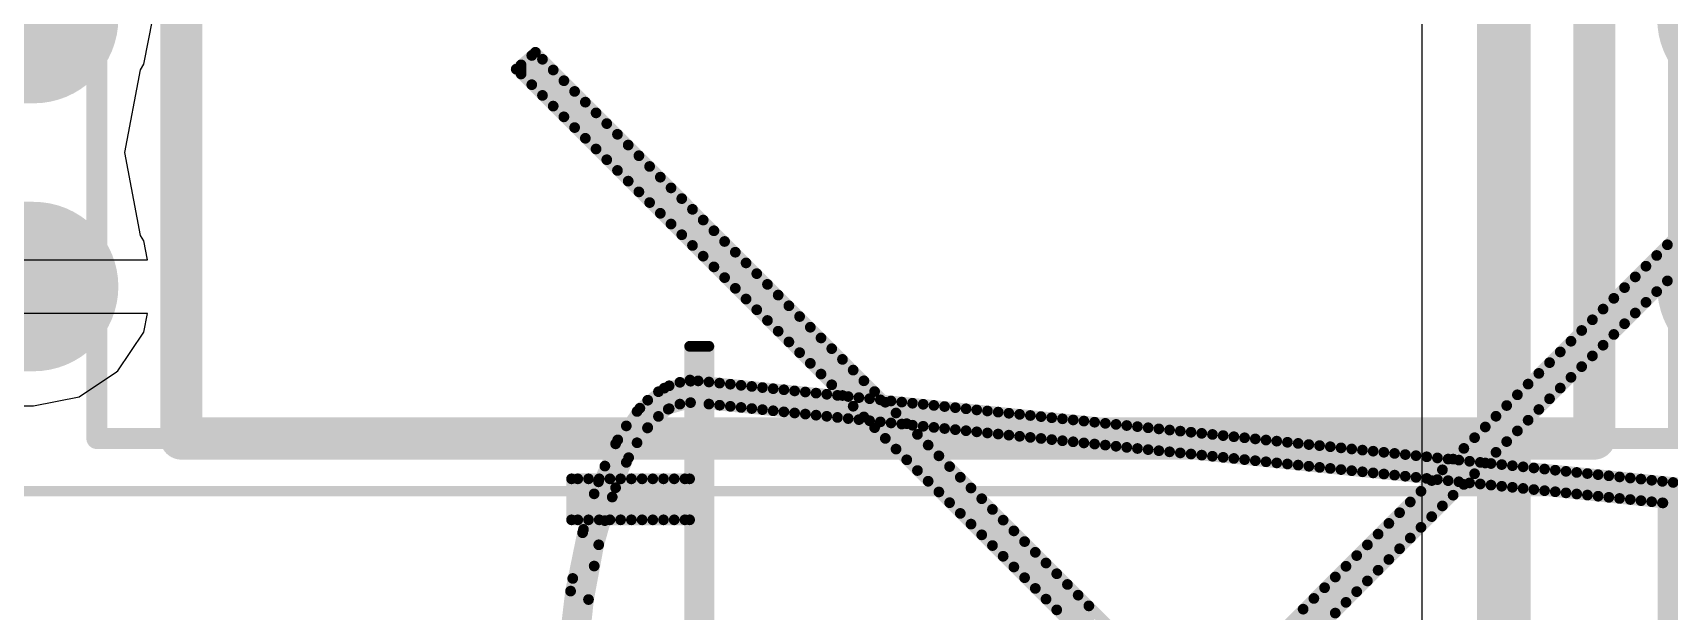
# Model space of a CAD drawing. Header units: millimetres. Extents: x 1.01 to 3.59, y 0.05 to 3.22.
# Drawn here: x 1.8104 to 2.1159, y 1.6234 to 1.7314 of the extents above; entities that cross this region are included whole.
import ezdxf

# ---------------------------------------------------------------- set-up
doc = ezdxf.new("R2010")
doc.units = ezdxf.units.MM
doc.header["$MEASUREMENT"] = 0
for name, color, linetype in [('BottomOverlay', 54, 'Continuous'), ('Mechanical13', 56, 'Continuous'), ('Mechanical15', 56, 'Continuous'), ('TopLayer', 1, 'Continuous'), ('TopOverlay', 2, 'Continuous'), ('TopPaste', 8, 'Continuous'), ('TopSolder', 216, 'Continuous')]:
    doc.layers.add(name, color=color, linetype=linetype)

# ---------------------------------------------------------------- blocks, each defined once
blk = doc.blocks.new('SOIC_18_115')
at = {"layer": 'Mechanical13', "const_width": 0.00394}
for points in [[(-0.14764, -0.22835), (-0.14764, 0.22835)], [(0.14764, -0.22835), (0.14764, 0.22835)], [(-0.14764, -0.22835), (0.14764, -0.22835)]]:
    blk.add_lwpolyline(points, dxfattribs=at)
at = {"layer": 'Mechanical13', "const_width": 0.00197}
for points in [[(-0.14862, -0.22835, 1), (-0.14665, -0.22835, 1)], [(-0.14862, -0.22835, 1), (-0.14665, -0.22835, 1)], [(0.14665, -0.22835, 1), (0.14862, -0.22835, 1)], [(0.14665, -0.22835, 1), (0.14862, -0.22835, 1)]]:
    blk.add_lwpolyline(points, format="xyb", close=True, dxfattribs=at)
at = {"layer": 'Mechanical15', "const_width": 0.00197}
blk.add_lwpolyline([(-0.22933, -0.23819), (0.22933, -0.23819)], dxfattribs=at)
at = {"layer": 'TopLayer', "const_width": 0.02362}
for points in [[(-0.20866, -0.15), (-0.15945, -0.15)], [(-0.20866, -0.2), (-0.15945, -0.2)]]:
    blk.add_lwpolyline(points, dxfattribs=at)
at = {"layer": 'TopLayer', "const_width": 0.01181}
for points in [[(-0.16535, -0.15, 1), (-0.15354, -0.15, 1)], [(-0.16535, -0.2, 1), (-0.15354, -0.2, 1)]]:
    blk.add_lwpolyline(points, format="xyb", close=True, dxfattribs=at)
at = {"layer": 'TopOverlay', "const_width": 0.00787}
for points in [[(-0.13189, -0.22835), (-0.13189, 0.22835)], [(0.13189, -0.22835), (0.13189, 0.22835)], [(-0.13189, -0.22835), (0.13189, -0.22835)]]:
    blk.add_lwpolyline(points, dxfattribs=at)
at = {"layer": 'TopOverlay', "const_width": 0.00394}
for points in [[(-0.13386, -0.22835, 1), (-0.12992, -0.22835, 1)], [(-0.13386, -0.22835, 1), (-0.12992, -0.22835, 1)], [(0.12992, -0.22835, 1), (0.13386, -0.22835, 1)], [(0.12992, -0.22835, 1), (0.13386, -0.22835, 1)]]:
    blk.add_lwpolyline(points, format="xyb", close=True, dxfattribs=at)
at = {"layer": 'TopPaste', "const_width": 0.02362}
for points in [[(-0.20866, -0.15), (-0.15945, -0.15)], [(-0.20866, -0.2), (-0.15945, -0.2)]]:
    blk.add_lwpolyline(points, dxfattribs=at)
at = {"layer": 'TopPaste', "const_width": 0.01181}
for points in [[(-0.16535, -0.15, 1), (-0.15354, -0.15, 1)], [(-0.16535, -0.2, 1), (-0.15354, -0.2, 1)]]:
    blk.add_lwpolyline(points, format="xyb", close=True, dxfattribs=at)
at = {"layer": 'TopSolder', "const_width": 0.03162}
for points in [[(-0.20866, -0.15), (-0.15945, -0.15)], [(0.15945, -0.15), (0.20866, -0.15)], [(-0.20866, -0.2), (-0.15945, -0.2)], [(0.15945, -0.2), (0.20866, -0.2)]]:
    blk.add_lwpolyline(points, dxfattribs=at)
at = {"layer": 'TopSolder', "const_width": 0.01581}
for points in [[(-0.16735, -0.15, 1), (-0.15154, -0.15, 1)], [(0.15154, -0.15, 1), (0.16735, -0.15, 1)], [(-0.16735, -0.2, 1), (-0.15154, -0.2, 1)], [(0.15154, -0.2, 1), (0.16735, -0.2, 1)]]:
    blk.add_lwpolyline(points, format="xyb", close=True, dxfattribs=at)
blk = doc.blocks.new('SILK___RECYCLE______B_126')
at = {"layer": 'BottomOverlay', "const_width": 0.002}
for points in [[(-0.00172, -0.34678), (0.24339, -0.10167)], [(0.25224, -0.34678), (0.00714, -0.10167)], [(0.00143, -0.35037), (0.24698, -0.10481)], [(0.2491, -0.35037), (0.00354, -0.10481)], [(0.05944, -0.31794), (0.07878, -0.13225)], [(0.17428, -0.13439), (0.07856, -0.13439)], [(0.04094, -0.13546), (0.0342, -0.13546)], [(0.04294, -0.13746), (0.0362, -0.13746)], [(0.06393, -0.31439), (0.08237, -0.1363)], [(0.08216, -0.13839), (0.07814, -0.13839)], [(0.08236, -0.13639), (0.07835, -0.13639)], [(0.17052, -0.1363), (0.08237, -0.1363)], [(0.04494, -0.13946), (0.0382, -0.13946)], [(0.04694, -0.14146), (0.0402, -0.14146)], [(0.08195, -0.14039), (0.07793, -0.14039)], [(0.04894, -0.14346), (0.0422, -0.14346)], [(0.08154, -0.14439), (0.07752, -0.14439)], [(0.08174, -0.14239), (0.07773, -0.14239)], [(0.05094, -0.14546), (0.0442, -0.14546)], [(0.05294, -0.14746), (0.0462, -0.14746)], [(0.08133, -0.14639), (0.07731, -0.14639)], [(0.05494, -0.14946), (0.0482, -0.14946)], [(0.08091, -0.15039), (0.07689, -0.15039)], [(0.08112, -0.14839), (0.0771, -0.14839)], [(0.05694, -0.15146), (0.0502, -0.15146)], [(0.05894, -0.15346), (0.0522, -0.15346)], [(0.08071, -0.15239), (0.07669, -0.15239)], [(0.06094, -0.15546), (0.0542, -0.15546)], [(0.08029, -0.15639), (0.07627, -0.15639)], [(0.0805, -0.15439), (0.07648, -0.15439)], [(0.06294, -0.15746), (0.0562, -0.15746)], [(0.06494, -0.15946), (0.0582, -0.15946)], [(0.08009, -0.15839), (0.07606, -0.15839)], [(0.06694, -0.16146), (0.0602, -0.16146)], [(0.07967, -0.16239), (0.07564, -0.16239)], [(0.07988, -0.16039), (0.07585, -0.16039)], [(0.06893, -0.16346), (0.0622, -0.16346)], [(0.07093, -0.16546), (0.0642, -0.16546)], [(0.07946, -0.16439), (0.07543, -0.16439)], [(0.07293, -0.16746), (0.0662, -0.16746)], [(0.07905, -0.16839), (0.07502, -0.16839)], [(0.07926, -0.16639), (0.07522, -0.16639)], [(0.07493, -0.16946), (0.0682, -0.16946)], [(0.07693, -0.17146), (0.0702, -0.17146)], [(0.07884, -0.17039), (0.07481, -0.17039)], [(0.07893, -0.17346), (0.0722, -0.17346)], [(0.07843, -0.17439), (0.07439, -0.17439)], [(0.07864, -0.17239), (0.0746, -0.17239)], [(0.07822, -0.17639), (0.07419, -0.17639)], [(0.08093, -0.17546), (0.0742, -0.17546)], [(0.08293, -0.17746), (0.0762, -0.17746)], [(0.07781, -0.18039), (0.07377, -0.18039)], [(0.07802, -0.17839), (0.07398, -0.17839)], [(0.08493, -0.17946), (0.0782, -0.17946)], [(0.0776, -0.18239), (0.07356, -0.18239)], [(0.08693, -0.18146), (0.0802, -0.18146)], [(0.08893, -0.18346), (0.0822, -0.18346)], [(0.07719, -0.18639), (0.07314, -0.18639)], [(0.07739, -0.18439), (0.07335, -0.18439)], [(0.09093, -0.18546), (0.0842, -0.18546)], [(0.07677, -0.19039), (0.07272, -0.19039)], [(0.07698, -0.18839), (0.07293, -0.18839)], [(0.09293, -0.18746), (0.0862, -0.18746)], [(0.09493, -0.18946), (0.0882, -0.18946)], [(0.07657, -0.19239), (0.07252, -0.19239)], [(0.09693, -0.19146), (0.0902, -0.19146)], [(0.09893, -0.19346), (0.0922, -0.19346)], [(0.07615, -0.19639), (0.0721, -0.19639)], [(0.07636, -0.19439), (0.07231, -0.19439)], [(0.10093, -0.19546), (0.0942, -0.19546)], [(0.07594, -0.19839), (0.07189, -0.19839)], [(0.10293, -0.19746), (0.0962, -0.19746)], [(0.10493, -0.19946), (0.0982, -0.19946)], [(0.07553, -0.20239), (0.07148, -0.20239)], [(0.07574, -0.20039), (0.07168, -0.20039)], [(0.10693, -0.20146), (0.1002, -0.20146)], [(0.07532, -0.20439), (0.07127, -0.20439)], [(0.10893, -0.20346), (0.1022, -0.20346)], [(0.07491, -0.20839), (0.07085, -0.20839)], [(0.07511, -0.20639), (0.07106, -0.20639)], [(0.0747, -0.21039), (0.07064, -0.21039)], [(0.07429, -0.21439), (0.07022, -0.21439)], [(0.0745, -0.21239), (0.07043, -0.21239)], [(0.07408, -0.21639), (0.07002, -0.21639)], [(0.07367, -0.22039), (0.0696, -0.22039)], [(0.07387, -0.21839), (0.06981, -0.21839)], [(0.07346, -0.22239), (0.06939, -0.22239)], [(0.07304, -0.22639), (0.06898, -0.22639)], [(0.07325, -0.22439), (0.06918, -0.22439)], [(0.07284, -0.22839), (0.06877, -0.22839)], [(0.07243, -0.23239), (0.06835, -0.23239)], [(0.07263, -0.23039), (0.06856, -0.23039)], [(0.07222, -0.23439), (0.06814, -0.23439)], [(0.0718, -0.23839), (0.06772, -0.23839)], [(0.07201, -0.23639), (0.06793, -0.23639)], [(0.07159, -0.24039), (0.06752, -0.24039)], [(0.07118, -0.24439), (0.0671, -0.24439)], [(0.07139, -0.24239), (0.06731, -0.24239)], [(0.10833, -0.24346), (0.10159, -0.24346)], [(0.07077, -0.24839), (0.06668, -0.24839)], [(0.07097, -0.24639), (0.06689, -0.24639)], [(0.10433, -0.24746), (0.09759, -0.24746)], [(0.10633, -0.24546), (0.09959, -0.24546)], [(0.07056, -0.25039), (0.06648, -0.25039)], [(0.10033, -0.25146), (0.09359, -0.25146)], [(0.10233, -0.24946), (0.09559, -0.24946)], [(0.07015, -0.25439), (0.06606, -0.25439)], [(0.07035, -0.25239), (0.06627, -0.25239)], [(0.09833, -0.25346), (0.09159, -0.25346)], [(0.06994, -0.25639), (0.06585, -0.25639)], [(0.09433, -0.25746), (0.08759, -0.25746)], [(0.09633, -0.25546), (0.08959, -0.25546)], [(0.06952, -0.26039), (0.06543, -0.26039)], [(0.06973, -0.25839), (0.06564, -0.25839)], [(0.09233, -0.25946), (0.08559, -0.25946)], [(0.06932, -0.26239), (0.06522, -0.26239)], [(0.08833, -0.26346), (0.08159, -0.26346)], [(0.09033, -0.26146), (0.08359, -0.26146)], [(0.0689, -0.26639), (0.06481, -0.26639)], [(0.06911, -0.26439), (0.06502, -0.26439)], [(0.08633, -0.26546), (0.07959, -0.26546)], [(0.0687, -0.26839), (0.0646, -0.26839)], [(0.08233, -0.26946), (0.07559, -0.26946)], [(0.08433, -0.26746), (0.07759, -0.26746)], [(0.06828, -0.27239), (0.06418, -0.27239)], [(0.06849, -0.27039), (0.06439, -0.27039)], [(0.08033, -0.27146), (0.07359, -0.27146)], [(0.06807, -0.27439), (0.06397, -0.27439)], [(0.07633, -0.27546), (0.06959, -0.27546)], [(0.07833, -0.27346), (0.07159, -0.27346)], [(0.06766, -0.27839), (0.06356, -0.27839)], [(0.06787, -0.27639), (0.06377, -0.27639)], [(0.07433, -0.27746), (0.06759, -0.27746)], [(0.06745, -0.28039), (0.06335, -0.28039)], [(0.07033, -0.28146), (0.06359, -0.28146)], [(0.07233, -0.27946), (0.06559, -0.27946)], [(0.06833, -0.28346), (0.06159, -0.28346)], [(0.06704, -0.28439), (0.06293, -0.28439)], [(0.06725, -0.28239), (0.06314, -0.28239)], [(0.06433, -0.28746), (0.05759, -0.28746)], [(0.06633, -0.28546), (0.05959, -0.28546)], [(0.06683, -0.28639), (0.06272, -0.28639)], [(0.06233, -0.28946), (0.05559, -0.28946)], [(0.06642, -0.29039), (0.06231, -0.29039)], [(0.06663, -0.28839), (0.06252, -0.28839)], [(0.05833, -0.29346), (0.05159, -0.29346)], [(0.06033, -0.29146), (0.05359, -0.29146)], [(0.06621, -0.29239), (0.0621, -0.29239)], [(0.05633, -0.29546), (0.04959, -0.29546)], [(0.0658, -0.29639), (0.06168, -0.29639)], [(0.066, -0.29439), (0.06189, -0.29439)], [(0.05233, -0.29946), (0.04559, -0.29946)], [(0.05433, -0.29746), (0.04759, -0.29746)], [(0.06538, -0.30039), (0.06126, -0.30039)], [(0.06559, -0.29839), (0.06147, -0.29839)], [(0.05033, -0.30146), (0.04359, -0.30146)], [(0.06518, -0.30239), (0.06106, -0.30239)], [(0.04633, -0.30546), (0.03959, -0.30546)], [(0.04833, -0.30346), (0.04159, -0.30346)], [(0.06476, -0.30639), (0.06064, -0.30639)], [(0.06497, -0.30439), (0.06085, -0.30439)], [(0.04233, -0.30946), (0.03559, -0.30946)], [(0.04433, -0.30746), (0.03759, -0.30746)], [(0.06456, -0.30839), (0.06043, -0.30839)], [(0.04033, -0.31146), (0.03359, -0.31146)], [(0.06414, -0.31239), (0.06002, -0.31239)], [(0.06435, -0.31039), (0.06022, -0.31039)], [(0.03633, -0.31546), (0.02959, -0.31546)], [(0.03833, -0.31346), (0.03159, -0.31346)], [(0.19391, -0.31439), (0.05315, -0.31439)], [(0.05315, -0.31799), (0.05315, -0.31439)], [(0.06393, -0.31439), (0.05981, -0.31439)], [(0.18402, -0.31439), (0.06393, -0.31439)], [(0.18402, -0.31439), (0.06393, -0.31439)], [(0.03433, -0.31746), (0.02759, -0.31746)], [(0.19391, -0.31618), (0.05315, -0.31618)], [(0.19391, -0.31799), (0.05315, -0.31799)], [(0.18807, -0.31799), (0.05944, -0.31794)], [(0.18795, -0.31639), (0.0596, -0.31639)], [(0.12379, -0.31782), (0.05966, -0.31782)], [(0.06096, -0.32272), (0.05966, -0.31782)], [(0.12384, -0.31782), (0.06366, -0.31782)], [(0.06488, -0.32198), (0.06366, -0.31782)], [(0.08553, -0.31799), (0.07788, -0.31799)], [(0.07788, -0.34003), (0.07788, -0.31799)], [(0.08553, -0.34003), (0.08553, -0.31799)], [(0.03033, -0.32146), (0.02359, -0.32146)], [(0.03233, -0.31946), (0.02559, -0.31946)], [(0.06394, -0.31981), (0.05987, -0.31981)], [(0.08553, -0.31887), (0.07788, -0.31887)], [(0.08553, -0.32087), (0.07788, -0.32087)], [(0.02833, -0.32346), (0.02159, -0.32346)], [(0.06479, -0.32181), (0.06052, -0.32181)], [(0.0647, -0.32728), (0.06096, -0.32272)], [(0.06623, -0.32381), (0.06162, -0.32381)], [(0.06839, -0.32586), (0.06488, -0.32198)], [(0.08553, -0.32287), (0.07788, -0.32287)], [(0.02433, -0.32746), (0.01759, -0.32746)], [(0.02633, -0.32546), (0.01959, -0.32546)], [(0.06832, -0.32581), (0.06321, -0.32581)], [(0.07061, -0.33141), (0.0647, -0.32728)], [(0.07115, -0.32781), (0.06531, -0.32781)], [(0.07393, -0.32938), (0.06839, -0.32586)], [(0.08553, -0.32487), (0.07788, -0.32487)], [(0.08553, -0.32687), (0.07788, -0.32687)], [(0.02233, -0.32946), (0.01559, -0.32946)], [(0.07481, -0.32981), (0.068, -0.32981)], [(0.08128, -0.33244), (0.07393, -0.32938)], [(0.08553, -0.32887), (0.07788, -0.32887)], [(0.08553, -0.33087), (0.07788, -0.33087)], [(0.01833, -0.33346), (0.01159, -0.33346)], [(0.02033, -0.33146), (0.01359, -0.33146)], [(0.07844, -0.335), (0.07061, -0.33141)], [(0.07954, -0.33181), (0.07135, -0.33181)], [(0.08568, -0.33381), (0.0755, -0.33381)], [(0.08553, -0.33287), (0.07788, -0.33287)], [(0.09019, -0.33496), (0.08128, -0.33244)], [(0.01633, -0.33546), (0.00959, -0.33546)], [(0.08553, -0.33487), (0.07788, -0.33487)], [(0.08553, -0.33687), (0.07788, -0.33687)], [(0.08794, -0.33797), (0.07844, -0.335)], [(0.09415, -0.33581), (0.08069, -0.33581)], [(0.10041, -0.33687), (0.09019, -0.33496)], [(0.11171, -0.33808), (0.10041, -0.33687)], [(0.01233, -0.33946), (0.00559, -0.33946)], [(0.01433, -0.33746), (0.00759, -0.33746)], [(0.08553, -0.33887), (0.07788, -0.33887)], [(0.08553, -0.34003), (0.07788, -0.34003)], [(0.10841, -0.33781), (0.08732, -0.33781)], [(0.09883, -0.34021), (0.08794, -0.33797)], [(0.15111, -0.33981), (0.09647, -0.33981)], [(0.01033, -0.34146), (0.00359, -0.34146)], [(0.11087, -0.34163), (0.09883, -0.34021)], [(0.00633, -0.34546), (-0.00041, -0.34546)], [(0.00833, -0.34346), (0.00159, -0.34346)], [(0.00143, -0.35037), (-0.00172, -0.34678)], [(0.00433, -0.34746), (-0.00112, -0.34746)], [(0.00233, -0.34946), (0.00063, -0.34946)]]:
    blk.add_lwpolyline(points, dxfattribs=at)
at = {"layer": 'BottomOverlay', "const_width": 0.001}
for points in [[(0.07806, -0.13439, 1), (0.07906, -0.13439, 1)], [(0.0337, -0.13546, 1), (0.0347, -0.13546, 1)], [(0.0357, -0.13746, 1), (0.0367, -0.13746, 1)], [(0.04044, -0.13546, 1), (0.04144, -0.13546, 1)], [(0.04244, -0.13746, 1), (0.04344, -0.13746, 1)], [(0.07764, -0.13839, 1), (0.07864, -0.13839, 1)], [(0.07785, -0.13639, 1), (0.07885, -0.13639, 1)], [(0.08166, -0.13839, 1), (0.08266, -0.13839, 1)], [(0.08186, -0.13639, 1), (0.08286, -0.13639, 1)], [(0.08187, -0.1363, 1), (0.08287, -0.1363, 1)], [(0.08187, -0.1363, 1), (0.08287, -0.1363, 1)], [(0.0377, -0.13946, 1), (0.0387, -0.13946, 1)], [(0.0397, -0.14146, 1), (0.0407, -0.14146, 1)], [(0.04444, -0.13946, 1), (0.04544, -0.13946, 1)], [(0.04644, -0.14146, 1), (0.04744, -0.14146, 1)], [(0.07743, -0.14039, 1), (0.07843, -0.14039, 1)], [(0.08145, -0.14039, 1), (0.08245, -0.14039, 1)], [(0.0417, -0.14346, 1), (0.0427, -0.14346, 1)], [(0.04844, -0.14346, 1), (0.04944, -0.14346, 1)], [(0.07702, -0.14439, 1), (0.07802, -0.14439, 1)], [(0.07723, -0.14239, 1), (0.07823, -0.14239, 1)], [(0.08104, -0.14439, 1), (0.08204, -0.14439, 1)], [(0.08124, -0.14239, 1), (0.08224, -0.14239, 1)], [(0.0437, -0.14546, 1), (0.0447, -0.14546, 1)], [(0.0457, -0.14746, 1), (0.0467, -0.14746, 1)], [(0.05044, -0.14546, 1), (0.05144, -0.14546, 1)], [(0.05244, -0.14746, 1), (0.05344, -0.14746, 1)], [(0.07681, -0.14639, 1), (0.07781, -0.14639, 1)], [(0.08083, -0.14639, 1), (0.08183, -0.14639, 1)], [(0.0477, -0.14946, 1), (0.0487, -0.14946, 1)], [(0.05444, -0.14946, 1), (0.05544, -0.14946, 1)], [(0.07639, -0.15039, 1), (0.07739, -0.15039, 1)], [(0.0766, -0.14839, 1), (0.0776, -0.14839, 1)], [(0.08041, -0.15039, 1), (0.08141, -0.15039, 1)], [(0.08062, -0.14839, 1), (0.08162, -0.14839, 1)], [(0.0497, -0.15146, 1), (0.0507, -0.15146, 1)], [(0.0517, -0.15346, 1), (0.0527, -0.15346, 1)], [(0.05644, -0.15146, 1), (0.05744, -0.15146, 1)], [(0.05844, -0.15346, 1), (0.05944, -0.15346, 1)], [(0.07619, -0.15239, 1), (0.07719, -0.15239, 1)], [(0.08021, -0.15239, 1), (0.08121, -0.15239, 1)], [(0.0537, -0.15546, 1), (0.0547, -0.15546, 1)], [(0.06044, -0.15546, 1), (0.06144, -0.15546, 1)], [(0.07577, -0.15639, 1), (0.07677, -0.15639, 1)], [(0.07598, -0.15439, 1), (0.07698, -0.15439, 1)], [(0.07979, -0.15639, 1), (0.08079, -0.15639, 1)], [(0.08, -0.15439, 1), (0.081, -0.15439, 1)], [(0.0557, -0.15746, 1), (0.0567, -0.15746, 1)], [(0.0577, -0.15946, 1), (0.0587, -0.15946, 1)], [(0.06244, -0.15746, 1), (0.06344, -0.15746, 1)], [(0.06444, -0.15946, 1), (0.06544, -0.15946, 1)], [(0.07556, -0.15839, 1), (0.07656, -0.15839, 1)], [(0.07959, -0.15839, 1), (0.08059, -0.15839, 1)], [(0.0597, -0.16146, 1), (0.0607, -0.16146, 1)], [(0.06644, -0.16146, 1), (0.06744, -0.16146, 1)], [(0.07514, -0.16239, 1), (0.07614, -0.16239, 1)], [(0.07535, -0.16039, 1), (0.07635, -0.16039, 1)], [(0.07917, -0.16239, 1), (0.08017, -0.16239, 1)], [(0.07938, -0.16039, 1), (0.08038, -0.16039, 1)], [(0.0617, -0.16346, 1), (0.0627, -0.16346, 1)], [(0.0637, -0.16546, 1), (0.0647, -0.16546, 1)], [(0.06843, -0.16346, 1), (0.06943, -0.16346, 1)], [(0.07043, -0.16546, 1), (0.07143, -0.16546, 1)], [(0.07493, -0.16439, 1), (0.07593, -0.16439, 1)], [(0.07896, -0.16439, 1), (0.07996, -0.16439, 1)], [(0.0657, -0.16746, 1), (0.0667, -0.16746, 1)], [(0.07243, -0.16746, 1), (0.07343, -0.16746, 1)], [(0.07452, -0.16839, 1), (0.07552, -0.16839, 1)], [(0.07472, -0.16639, 1), (0.07572, -0.16639, 1)], [(0.07855, -0.16839, 1), (0.07955, -0.16839, 1)], [(0.07876, -0.16639, 1), (0.07976, -0.16639, 1)], [(0.0677, -0.16946, 1), (0.0687, -0.16946, 1)], [(0.0697, -0.17146, 1), (0.0707, -0.17146, 1)], [(0.07431, -0.17039, 1), (0.07531, -0.17039, 1)], [(0.07443, -0.16946, 1), (0.07543, -0.16946, 1)], [(0.07643, -0.17146, 1), (0.07743, -0.17146, 1)], [(0.07834, -0.17039, 1), (0.07934, -0.17039, 1)], [(0.0717, -0.17346, 1), (0.0727, -0.17346, 1)], [(0.07389, -0.17439, 1), (0.07489, -0.17439, 1)], [(0.0741, -0.17239, 1), (0.0751, -0.17239, 1)], [(0.07793, -0.17439, 1), (0.07893, -0.17439, 1)], [(0.07814, -0.17239, 1), (0.07914, -0.17239, 1)], [(0.07843, -0.17346, 1), (0.07943, -0.17346, 1)], [(0.07369, -0.17639, 1), (0.07469, -0.17639, 1)], [(0.0737, -0.17546, 1), (0.0747, -0.17546, 1)], [(0.0757, -0.17746, 1), (0.0767, -0.17746, 1)], [(0.07772, -0.17639, 1), (0.07872, -0.17639, 1)], [(0.08043, -0.17546, 1), (0.08143, -0.17546, 1)], [(0.08243, -0.17746, 1), (0.08343, -0.17746, 1)], [(0.07327, -0.18039, 1), (0.07427, -0.18039, 1)], [(0.07348, -0.17839, 1), (0.07448, -0.17839, 1)], [(0.07731, -0.18039, 1), (0.07831, -0.18039, 1)], [(0.07752, -0.17839, 1), (0.07852, -0.17839, 1)], [(0.0777, -0.17946, 1), (0.0787, -0.17946, 1)], [(0.08443, -0.17946, 1), (0.08543, -0.17946, 1)], [(0.07306, -0.18239, 1), (0.07406, -0.18239, 1)], [(0.0771, -0.18239, 1), (0.0781, -0.18239, 1)], [(0.0797, -0.18146, 1), (0.0807, -0.18146, 1)], [(0.0817, -0.18346, 1), (0.0827, -0.18346, 1)], [(0.08643, -0.18146, 1), (0.08743, -0.18146, 1)], [(0.08843, -0.18346, 1), (0.08943, -0.18346, 1)], [(0.07264, -0.18639, 1), (0.07364, -0.18639, 1)], [(0.07285, -0.18439, 1), (0.07385, -0.18439, 1)], [(0.07669, -0.18639, 1), (0.07769, -0.18639, 1)], [(0.07689, -0.18439, 1), (0.07789, -0.18439, 1)], [(0.0837, -0.18546, 1), (0.0847, -0.18546, 1)], [(0.09043, -0.18546, 1), (0.09143, -0.18546, 1)], [(0.07222, -0.19039, 1), (0.07322, -0.19039, 1)], [(0.07243, -0.18839, 1), (0.07343, -0.18839, 1)], [(0.07627, -0.19039, 1), (0.07727, -0.19039, 1)], [(0.07648, -0.18839, 1), (0.07748, -0.18839, 1)], [(0.0857, -0.18746, 1), (0.0867, -0.18746, 1)], [(0.0877, -0.18946, 1), (0.0887, -0.18946, 1)], [(0.09243, -0.18746, 1), (0.09343, -0.18746, 1)], [(0.09443, -0.18946, 1), (0.09543, -0.18946, 1)], [(0.07202, -0.19239, 1), (0.07302, -0.19239, 1)], [(0.07607, -0.19239, 1), (0.07707, -0.19239, 1)], [(0.0897, -0.19146, 1), (0.0907, -0.19146, 1)], [(0.0917, -0.19346, 1), (0.0927, -0.19346, 1)], [(0.09643, -0.19146, 1), (0.09743, -0.19146, 1)], [(0.09843, -0.19346, 1), (0.09943, -0.19346, 1)], [(0.0716, -0.19639, 1), (0.0726, -0.19639, 1)], [(0.07181, -0.19439, 1), (0.07281, -0.19439, 1)], [(0.07565, -0.19639, 1), (0.07665, -0.19639, 1)], [(0.07586, -0.19439, 1), (0.07686, -0.19439, 1)], [(0.0937, -0.19546, 1), (0.0947, -0.19546, 1)], [(0.10043, -0.19546, 1), (0.10143, -0.19546, 1)], [(0.07139, -0.19839, 1), (0.07239, -0.19839, 1)], [(0.07544, -0.19839, 1), (0.07644, -0.19839, 1)], [(0.0957, -0.19746, 1), (0.0967, -0.19746, 1)], [(0.0977, -0.19946, 1), (0.0987, -0.19946, 1)], [(0.10243, -0.19746, 1), (0.10343, -0.19746, 1)], [(0.07098, -0.20239, 1), (0.07198, -0.20239, 1)], [(0.07118, -0.20039, 1), (0.07218, -0.20039, 1)], [(0.07503, -0.20239, 1), (0.07603, -0.20239, 1)], [(0.07524, -0.20039, 1), (0.07624, -0.20039, 1)], [(0.0997, -0.20146, 1), (0.1007, -0.20146, 1)], [(0.07077, -0.20439, 1), (0.07177, -0.20439, 1)], [(0.07482, -0.20439, 1), (0.07582, -0.20439, 1)], [(0.1017, -0.20346, 1), (0.1027, -0.20346, 1)], [(0.07035, -0.20839, 1), (0.07135, -0.20839, 1)], [(0.07056, -0.20639, 1), (0.07156, -0.20639, 1)], [(0.07441, -0.20839, 1), (0.07541, -0.20839, 1)], [(0.07461, -0.20639, 1), (0.07561, -0.20639, 1)], [(0.07014, -0.21039, 1), (0.07114, -0.21039, 1)], [(0.0742, -0.21039, 1), (0.0752, -0.21039, 1)], [(0.06972, -0.21439, 1), (0.07072, -0.21439, 1)], [(0.06993, -0.21239, 1), (0.07093, -0.21239, 1)], [(0.07379, -0.21439, 1), (0.07479, -0.21439, 1)], [(0.074, -0.21239, 1), (0.075, -0.21239, 1)], [(0.06952, -0.21639, 1), (0.07052, -0.21639, 1)], [(0.07358, -0.21639, 1), (0.07458, -0.21639, 1)], [(0.0691, -0.22039, 1), (0.0701, -0.22039, 1)], [(0.06931, -0.21839, 1), (0.07031, -0.21839, 1)], [(0.07317, -0.22039, 1), (0.07417, -0.22039, 1)], [(0.07337, -0.21839, 1), (0.07437, -0.21839, 1)], [(0.06889, -0.22239, 1), (0.06989, -0.22239, 1)], [(0.07296, -0.22239, 1), (0.07396, -0.22239, 1)], [(0.06848, -0.22639, 1), (0.06948, -0.22639, 1)], [(0.06868, -0.22439, 1), (0.06968, -0.22439, 1)], [(0.07254, -0.22639, 1), (0.07354, -0.22639, 1)], [(0.07275, -0.22439, 1), (0.07375, -0.22439, 1)], [(0.06827, -0.22839, 1), (0.06927, -0.22839, 1)], [(0.07234, -0.22839, 1), (0.07334, -0.22839, 1)], [(0.06785, -0.23239, 1), (0.06885, -0.23239, 1)], [(0.06806, -0.23039, 1), (0.06906, -0.23039, 1)], [(0.07193, -0.23239, 1), (0.07293, -0.23239, 1)], [(0.07213, -0.23039, 1), (0.07313, -0.23039, 1)], [(0.06764, -0.23439, 1), (0.06864, -0.23439, 1)], [(0.07172, -0.23439, 1), (0.07272, -0.23439, 1)], [(0.06722, -0.23839, 1), (0.06822, -0.23839, 1)], [(0.06743, -0.23639, 1), (0.06843, -0.23639, 1)], [(0.0713, -0.23839, 1), (0.0723, -0.23839, 1)], [(0.07151, -0.23639, 1), (0.07251, -0.23639, 1)], [(0.06702, -0.24039, 1), (0.06802, -0.24039, 1)], [(0.07109, -0.24039, 1), (0.07209, -0.24039, 1)], [(0.0666, -0.24439, 1), (0.0676, -0.24439, 1)], [(0.06681, -0.24239, 1), (0.06781, -0.24239, 1)], [(0.07068, -0.24439, 1), (0.07168, -0.24439, 1)], [(0.07089, -0.24239, 1), (0.07189, -0.24239, 1)], [(0.10109, -0.24346, 1), (0.10209, -0.24346, 1)], [(0.06618, -0.24839, 1), (0.06718, -0.24839, 1)], [(0.06639, -0.24639, 1), (0.06739, -0.24639, 1)], [(0.07027, -0.24839, 1), (0.07127, -0.24839, 1)], [(0.07047, -0.24639, 1), (0.07147, -0.24639, 1)], [(0.09709, -0.24746, 1), (0.09809, -0.24746, 1)], [(0.09909, -0.24546, 1), (0.10009, -0.24546, 1)], [(0.06598, -0.25039, 1), (0.06698, -0.25039, 1)], [(0.07006, -0.25039, 1), (0.07106, -0.25039, 1)], [(0.09309, -0.25146, 1), (0.09409, -0.25146, 1)], [(0.09509, -0.24946, 1), (0.09609, -0.24946, 1)], [(0.09983, -0.25146, 1), (0.10083, -0.25146, 1)], [(0.10183, -0.24946, 1), (0.10283, -0.24946, 1)], [(0.06556, -0.25439, 1), (0.06656, -0.25439, 1)], [(0.06577, -0.25239, 1), (0.06677, -0.25239, 1)], [(0.06965, -0.25439, 1), (0.07065, -0.25439, 1)], [(0.06985, -0.25239, 1), (0.07085, -0.25239, 1)], [(0.09109, -0.25346, 1), (0.09209, -0.25346, 1)], [(0.09783, -0.25346, 1), (0.09883, -0.25346, 1)], [(0.06535, -0.25639, 1), (0.06635, -0.25639, 1)], [(0.06944, -0.25639, 1), (0.07044, -0.25639, 1)], [(0.08709, -0.25746, 1), (0.08809, -0.25746, 1)], [(0.08909, -0.25546, 1), (0.09009, -0.25546, 1)], [(0.09383, -0.25746, 1), (0.09483, -0.25746, 1)], [(0.09583, -0.25546, 1), (0.09683, -0.25546, 1)], [(0.06493, -0.26039, 1), (0.06593, -0.26039, 1)], [(0.06514, -0.25839, 1), (0.06614, -0.25839, 1)], [(0.06902, -0.26039, 1), (0.07002, -0.26039, 1)], [(0.06923, -0.25839, 1), (0.07023, -0.25839, 1)], [(0.08509, -0.25946, 1), (0.08609, -0.25946, 1)], [(0.09183, -0.25946, 1), (0.09283, -0.25946, 1)], [(0.06472, -0.26239, 1), (0.06572, -0.26239, 1)], [(0.06882, -0.26239, 1), (0.06982, -0.26239, 1)], [(0.08109, -0.26346, 1), (0.08209, -0.26346, 1)], [(0.08309, -0.26146, 1), (0.08409, -0.26146, 1)], [(0.08783, -0.26346, 1), (0.08883, -0.26346, 1)], [(0.08983, -0.26146, 1), (0.09083, -0.26146, 1)], [(0.06431, -0.26639, 1), (0.06531, -0.26639, 1)], [(0.06452, -0.26439, 1), (0.06552, -0.26439, 1)], [(0.0684, -0.26639, 1), (0.0694, -0.26639, 1)], [(0.06861, -0.26439, 1), (0.06961, -0.26439, 1)], [(0.07909, -0.26546, 1), (0.08009, -0.26546, 1)], [(0.08583, -0.26546, 1), (0.08683, -0.26546, 1)], [(0.0641, -0.26839, 1), (0.0651, -0.26839, 1)], [(0.0682, -0.26839, 1), (0.0692, -0.26839, 1)], [(0.07509, -0.26946, 1), (0.07609, -0.26946, 1)], [(0.07709, -0.26746, 1), (0.07809, -0.26746, 1)], [(0.08183, -0.26946, 1), (0.08283, -0.26946, 1)], [(0.08383, -0.26746, 1), (0.08483, -0.26746, 1)], [(0.06368, -0.27239, 1), (0.06468, -0.27239, 1)], [(0.06389, -0.27039, 1), (0.06489, -0.27039, 1)], [(0.06778, -0.27239, 1), (0.06878, -0.27239, 1)], [(0.06799, -0.27039, 1), (0.06899, -0.27039, 1)], [(0.07309, -0.27146, 1), (0.07409, -0.27146, 1)], [(0.07983, -0.27146, 1), (0.08083, -0.27146, 1)], [(0.06347, -0.27439, 1), (0.06447, -0.27439, 1)], [(0.06757, -0.27439, 1), (0.06857, -0.27439, 1)], [(0.06909, -0.27546, 1), (0.07009, -0.27546, 1)], [(0.07109, -0.27346, 1), (0.07209, -0.27346, 1)], [(0.07583, -0.27546, 1), (0.07683, -0.27546, 1)], [(0.07783, -0.27346, 1), (0.07883, -0.27346, 1)], [(0.06306, -0.27839, 1), (0.06406, -0.27839, 1)], [(0.06327, -0.27639, 1), (0.06427, -0.27639, 1)], [(0.06709, -0.27746, 1), (0.06809, -0.27746, 1)], [(0.06716, -0.27839, 1), (0.06816, -0.27839, 1)], [(0.06737, -0.27639, 1), (0.06837, -0.27639, 1)], [(0.07383, -0.27746, 1), (0.07483, -0.27746, 1)], [(0.06285, -0.28039, 1), (0.06385, -0.28039, 1)], [(0.06309, -0.28146, 1), (0.06409, -0.28146, 1)], [(0.06509, -0.27946, 1), (0.06609, -0.27946, 1)], [(0.06695, -0.28039, 1), (0.06795, -0.28039, 1)], [(0.06983, -0.28146, 1), (0.07083, -0.28146, 1)], [(0.07183, -0.27946, 1), (0.07283, -0.27946, 1)], [(0.06109, -0.28346, 1), (0.06209, -0.28346, 1)], [(0.06243, -0.28439, 1), (0.06343, -0.28439, 1)], [(0.06264, -0.28239, 1), (0.06364, -0.28239, 1)], [(0.06654, -0.28439, 1), (0.06754, -0.28439, 1)], [(0.06675, -0.28239, 1), (0.06775, -0.28239, 1)], [(0.06783, -0.28346, 1), (0.06883, -0.28346, 1)], [(0.05709, -0.28746, 1), (0.05809, -0.28746, 1)], [(0.05909, -0.28546, 1), (0.06009, -0.28546, 1)], [(0.06222, -0.28639, 1), (0.06322, -0.28639, 1)], [(0.06383, -0.28746, 1), (0.06483, -0.28746, 1)], [(0.06583, -0.28546, 1), (0.06683, -0.28546, 1)], [(0.06633, -0.28639, 1), (0.06733, -0.28639, 1)], [(0.05509, -0.28946, 1), (0.05609, -0.28946, 1)], [(0.06181, -0.29039, 1), (0.06281, -0.29039, 1)], [(0.06183, -0.28946, 1), (0.06283, -0.28946, 1)], [(0.06202, -0.28839, 1), (0.06302, -0.28839, 1)], [(0.06592, -0.29039, 1), (0.06692, -0.29039, 1)], [(0.06613, -0.28839, 1), (0.06713, -0.28839, 1)], [(0.05109, -0.29346, 1), (0.05209, -0.29346, 1)], [(0.05309, -0.29146, 1), (0.05409, -0.29146, 1)], [(0.05783, -0.29346, 1), (0.05883, -0.29346, 1)], [(0.05983, -0.29146, 1), (0.06083, -0.29146, 1)], [(0.0616, -0.29239, 1), (0.0626, -0.29239, 1)], [(0.06571, -0.29239, 1), (0.06671, -0.29239, 1)], [(0.04909, -0.29546, 1), (0.05009, -0.29546, 1)], [(0.05583, -0.29546, 1), (0.05683, -0.29546, 1)], [(0.06118, -0.29639, 1), (0.06218, -0.29639, 1)], [(0.06139, -0.29439, 1), (0.06239, -0.29439, 1)], [(0.0653, -0.29639, 1), (0.0663, -0.29639, 1)], [(0.0655, -0.29439, 1), (0.0665, -0.29439, 1)], [(0.04509, -0.29946, 1), (0.04609, -0.29946, 1)], [(0.04709, -0.29746, 1), (0.04809, -0.29746, 1)], [(0.05183, -0.29946, 1), (0.05283, -0.29946, 1)], [(0.05383, -0.29746, 1), (0.05483, -0.29746, 1)], [(0.06076, -0.30039, 1), (0.06176, -0.30039, 1)], [(0.06097, -0.29839, 1), (0.06197, -0.29839, 1)], [(0.06488, -0.30039, 1), (0.06588, -0.30039, 1)], [(0.06509, -0.29839, 1), (0.06609, -0.29839, 1)], [(0.04309, -0.30146, 1), (0.04409, -0.30146, 1)], [(0.04983, -0.30146, 1), (0.05083, -0.30146, 1)], [(0.06056, -0.30239, 1), (0.06156, -0.30239, 1)], [(0.06468, -0.30239, 1), (0.06568, -0.30239, 1)], [(0.03909, -0.30546, 1), (0.04009, -0.30546, 1)], [(0.04109, -0.30346, 1), (0.04209, -0.30346, 1)], [(0.04583, -0.30546, 1), (0.04683, -0.30546, 1)], [(0.04783, -0.30346, 1), (0.04883, -0.30346, 1)], [(0.06014, -0.30639, 1), (0.06114, -0.30639, 1)], [(0.06035, -0.30439, 1), (0.06135, -0.30439, 1)], [(0.06426, -0.30639, 1), (0.06526, -0.30639, 1)], [(0.06447, -0.30439, 1), (0.06547, -0.30439, 1)], [(0.03509, -0.30946, 1), (0.03609, -0.30946, 1)], [(0.03709, -0.30746, 1), (0.03809, -0.30746, 1)], [(0.04183, -0.30946, 1), (0.04283, -0.30946, 1)], [(0.04383, -0.30746, 1), (0.04483, -0.30746, 1)], [(0.05993, -0.30839, 1), (0.06093, -0.30839, 1)], [(0.06406, -0.30839, 1), (0.06506, -0.30839, 1)], [(0.03309, -0.31146, 1), (0.03409, -0.31146, 1)], [(0.03983, -0.31146, 1), (0.04083, -0.31146, 1)], [(0.05952, -0.31239, 1), (0.06052, -0.31239, 1)], [(0.05972, -0.31039, 1), (0.06072, -0.31039, 1)], [(0.06364, -0.31239, 1), (0.06464, -0.31239, 1)], [(0.06385, -0.31039, 1), (0.06485, -0.31039, 1)], [(0.02909, -0.31546, 1), (0.03009, -0.31546, 1)], [(0.03109, -0.31346, 1), (0.03209, -0.31346, 1)], [(0.03583, -0.31546, 1), (0.03683, -0.31546, 1)], [(0.03783, -0.31346, 1), (0.03883, -0.31346, 1)], [(0.05265, -0.31439, 1), (0.05365, -0.31439, 1)], [(0.05265, -0.31439, 1), (0.05365, -0.31439, 1)], [(0.05931, -0.31439, 1), (0.06031, -0.31439, 1)], [(0.06343, -0.31439, 1), (0.06443, -0.31439, 1)], [(0.06343, -0.31439, 1), (0.06443, -0.31439, 1)], [(0.06343, -0.31439, 1), (0.06443, -0.31439, 1)], [(0.06343, -0.31439, 1), (0.06443, -0.31439, 1)], [(0.02709, -0.31746, 1), (0.02809, -0.31746, 1)], [(0.03383, -0.31746, 1), (0.03483, -0.31746, 1)], [(0.05265, -0.31618, 1), (0.05365, -0.31618, 1)], [(0.05265, -0.31799, 1), (0.05365, -0.31799, 1)], [(0.05265, -0.31799, 1), (0.05365, -0.31799, 1)], [(0.05894, -0.31794, 1), (0.05994, -0.31794, 1)], [(0.05894, -0.31794, 1), (0.05994, -0.31794, 1)], [(0.0591, -0.31639, 1), (0.0601, -0.31639, 1)], [(0.05916, -0.31782, 1), (0.06016, -0.31782, 1)], [(0.05916, -0.31782, 1), (0.06016, -0.31782, 1)], [(0.06316, -0.31782, 1), (0.06416, -0.31782, 1)], [(0.06316, -0.31782, 1), (0.06416, -0.31782, 1)], [(0.07738, -0.31799, 1), (0.07838, -0.31799, 1)], [(0.07738, -0.31799, 1), (0.07838, -0.31799, 1)], [(0.08503, -0.31799, 1), (0.08603, -0.31799, 1)], [(0.08503, -0.31799, 1), (0.08603, -0.31799, 1)], [(0.02309, -0.32146, 1), (0.02409, -0.32146, 1)], [(0.02509, -0.31946, 1), (0.02609, -0.31946, 1)], [(0.02983, -0.32146, 1), (0.03083, -0.32146, 1)], [(0.03183, -0.31946, 1), (0.03283, -0.31946, 1)], [(0.05937, -0.31981, 1), (0.06037, -0.31981, 1)], [(0.06344, -0.31981, 1), (0.06444, -0.31981, 1)], [(0.07738, -0.31887, 1), (0.07838, -0.31887, 1)], [(0.07738, -0.32087, 1), (0.07838, -0.32087, 1)], [(0.08503, -0.31887, 1), (0.08603, -0.31887, 1)], [(0.08503, -0.32087, 1), (0.08603, -0.32087, 1)], [(0.02109, -0.32346, 1), (0.02209, -0.32346, 1)], [(0.02783, -0.32346, 1), (0.02883, -0.32346, 1)], [(0.06002, -0.32181, 1), (0.06102, -0.32181, 1)], [(0.06046, -0.32272, 1), (0.06146, -0.32272, 1)], [(0.06046, -0.32272, 1), (0.06146, -0.32272, 1)], [(0.06112, -0.32381, 1), (0.06212, -0.32381, 1)], [(0.06429, -0.32181, 1), (0.06529, -0.32181, 1)], [(0.06438, -0.32198, 1), (0.06538, -0.32198, 1)], [(0.06438, -0.32198, 1), (0.06538, -0.32198, 1)], [(0.06573, -0.32381, 1), (0.06673, -0.32381, 1)], [(0.07738, -0.32287, 1), (0.07838, -0.32287, 1)], [(0.08503, -0.32287, 1), (0.08603, -0.32287, 1)], [(0.01709, -0.32746, 1), (0.01809, -0.32746, 1)], [(0.01909, -0.32546, 1), (0.02009, -0.32546, 1)], [(0.02383, -0.32746, 1), (0.02483, -0.32746, 1)], [(0.02583, -0.32546, 1), (0.02683, -0.32546, 1)], [(0.06271, -0.32581, 1), (0.06371, -0.32581, 1)], [(0.0642, -0.32728, 1), (0.0652, -0.32728, 1)], [(0.0642, -0.32728, 1), (0.0652, -0.32728, 1)], [(0.06481, -0.32781, 1), (0.06581, -0.32781, 1)], [(0.06782, -0.32581, 1), (0.06882, -0.32581, 1)], [(0.06789, -0.32586, 1), (0.06889, -0.32586, 1)], [(0.06789, -0.32586, 1), (0.06889, -0.32586, 1)], [(0.07065, -0.32781, 1), (0.07165, -0.32781, 1)], [(0.07738, -0.32487, 1), (0.07838, -0.32487, 1)], [(0.07738, -0.32687, 1), (0.07838, -0.32687, 1)], [(0.08503, -0.32487, 1), (0.08603, -0.32487, 1)], [(0.08503, -0.32687, 1), (0.08603, -0.32687, 1)], [(0.01509, -0.32946, 1), (0.01609, -0.32946, 1)], [(0.02183, -0.32946, 1), (0.02283, -0.32946, 1)], [(0.0675, -0.32981, 1), (0.0685, -0.32981, 1)], [(0.07343, -0.32938, 1), (0.07443, -0.32938, 1)], [(0.07343, -0.32938, 1), (0.07443, -0.32938, 1)], [(0.07431, -0.32981, 1), (0.07531, -0.32981, 1)], [(0.07738, -0.32887, 1), (0.07838, -0.32887, 1)], [(0.07738, -0.33087, 1), (0.07838, -0.33087, 1)], [(0.08503, -0.32887, 1), (0.08603, -0.32887, 1)], [(0.08503, -0.33087, 1), (0.08603, -0.33087, 1)], [(0.01109, -0.33346, 1), (0.01209, -0.33346, 1)], [(0.01309, -0.33146, 1), (0.01409, -0.33146, 1)], [(0.01783, -0.33346, 1), (0.01883, -0.33346, 1)], [(0.01983, -0.33146, 1), (0.02083, -0.33146, 1)], [(0.07011, -0.33141, 1), (0.07111, -0.33141, 1)], [(0.07011, -0.33141, 1), (0.07111, -0.33141, 1)], [(0.07085, -0.33181, 1), (0.07185, -0.33181, 1)], [(0.075, -0.33381, 1), (0.076, -0.33381, 1)], [(0.07738, -0.33287, 1), (0.07838, -0.33287, 1)], [(0.07904, -0.33181, 1), (0.08004, -0.33181, 1)], [(0.08078, -0.33244, 1), (0.08178, -0.33244, 1)], [(0.08078, -0.33244, 1), (0.08178, -0.33244, 1)], [(0.08503, -0.33287, 1), (0.08603, -0.33287, 1)], [(0.08518, -0.33381, 1), (0.08618, -0.33381, 1)], [(0.00909, -0.33546, 1), (0.01009, -0.33546, 1)], [(0.01583, -0.33546, 1), (0.01683, -0.33546, 1)], [(0.07738, -0.33487, 1), (0.07838, -0.33487, 1)], [(0.07738, -0.33687, 1), (0.07838, -0.33687, 1)], [(0.07794, -0.335, 1), (0.07894, -0.335, 1)], [(0.07794, -0.335, 1), (0.07894, -0.335, 1)], [(0.08019, -0.33581, 1), (0.08118, -0.33581, 1)], [(0.08503, -0.33487, 1), (0.08603, -0.33487, 1)], [(0.08503, -0.33687, 1), (0.08603, -0.33687, 1)], [(0.08969, -0.33496, 1), (0.09069, -0.33496, 1)], [(0.08969, -0.33496, 1), (0.09069, -0.33496, 1)], [(0.09365, -0.33581, 1), (0.09465, -0.33581, 1)], [(0.09991, -0.33687, 1), (0.10091, -0.33687, 1)], [(0.09991, -0.33687, 1), (0.10091, -0.33687, 1)], [(0.00509, -0.33946, 1), (0.00609, -0.33946, 1)], [(0.00709, -0.33746, 1), (0.00809, -0.33746, 1)], [(0.01183, -0.33946, 1), (0.01283, -0.33946, 1)], [(0.01383, -0.33746, 1), (0.01483, -0.33746, 1)], [(0.07738, -0.33887, 1), (0.07838, -0.33887, 1)], [(0.07738, -0.34003, 1), (0.07838, -0.34003, 1)], [(0.07738, -0.34003, 1), (0.07838, -0.34003, 1)], [(0.08503, -0.33887, 1), (0.08603, -0.33887, 1)], [(0.08503, -0.34003, 1), (0.08603, -0.34003, 1)], [(0.08503, -0.34003, 1), (0.08603, -0.34003, 1)], [(0.08682, -0.33781, 1), (0.08782, -0.33781, 1)], [(0.08744, -0.33797, 1), (0.08844, -0.33797, 1)], [(0.08744, -0.33797, 1), (0.08844, -0.33797, 1)], [(0.09597, -0.33981, 1), (0.09697, -0.33981, 1)], [(0.00309, -0.34146, 1), (0.00409, -0.34146, 1)], [(0.00983, -0.34146, 1), (0.01083, -0.34146, 1)], [(0.09833, -0.34021, 1), (0.09933, -0.34021, 1)], [(0.09833, -0.34021, 1), (0.09933, -0.34021, 1)], [(-0.00091, -0.34546, 1), (0.00009, -0.34546, 1)], [(0.00109, -0.34346, 1), (0.00209, -0.34346, 1)], [(0.00583, -0.34546, 1), (0.00683, -0.34546, 1)], [(0.00783, -0.34346, 1), (0.00883, -0.34346, 1)], [(-0.00222, -0.34678, 1), (-0.00122, -0.34678, 1)], [(-0.00222, -0.34678, 1), (-0.00122, -0.34678, 1)], [(-0.00162, -0.34746, 1), (-0.00062, -0.34746, 1)], [(0.00383, -0.34746, 1), (0.00483, -0.34746, 1)], [(0.00013, -0.34946, 1), (0.00113, -0.34946, 1)], [(0.00093, -0.35037, 1), (0.00193, -0.35037, 1)], [(0.00093, -0.35037, 1), (0.00193, -0.35037, 1)], [(0.00183, -0.34946, 1), (0.00283, -0.34946, 1)]]:
    blk.add_lwpolyline(points, format="xyb", close=True, dxfattribs=at)

msp = doc.modelspace()

# ---------------------------------------------------------------- linework, layer by layer
at = {"layer": 'TopLayer'}
for p, q in [((2.06971, 1.958), (2.06971, 1.35833)), ((1.8311, 1.72549), (1.83279, 1.734)), ((1.8276, 1.709), (1.8305, 1.72445)), ((1.8305, 1.72445), (1.8311, 1.72549)), ((1.8305, 1.69355), (1.8276, 1.709)), ((1.8311, 1.69251), (1.8305, 1.69355)), ((1.8318, 1.689), (1.8311, 1.69251)), ((1.8311, 1.69251), (1.8311, 1.69251)), ((1.8311, 1.69251), (1.8311, 1.69251)), ((1.78594, 1.689), (1.8318, 1.689)), ((1.8318, 1.679), (1.79094, 1.679)), ((1.8311, 1.67549), (1.8318, 1.679)), ((1.82628, 1.66828), (1.8311, 1.67549)), ((1.8311, 1.67549), (1.8311, 1.67549)), ((1.81906, 1.66345), (1.82604, 1.66811)), ((1.82604, 1.66811), (1.82628, 1.66827)), ((1.82628, 1.66827), (1.82628, 1.66828)), ((1.81055, 1.66176), (1.81906, 1.66345)), ((1.79094, 1.66176), (1.81055, 1.66176))]:
    msp.add_line(p, q, dxfattribs=at)
at = {"layer": 'TopLayer', "const_width": 0.01}
msp.add_lwpolyline([(2.085, 1.352), (2.085, 1.958)], dxfattribs=at)

# ---------------------------------------------------------------- block references
msp.add_blockref('SOIC_18_115', (1.97, 1.884))
at = {"rotation": 270}
msp.add_blockref('SILK___RECYCLE______B_126', (2.251, 1.726), dxfattribs=at)

doc.saveas('drawing.dxf')
